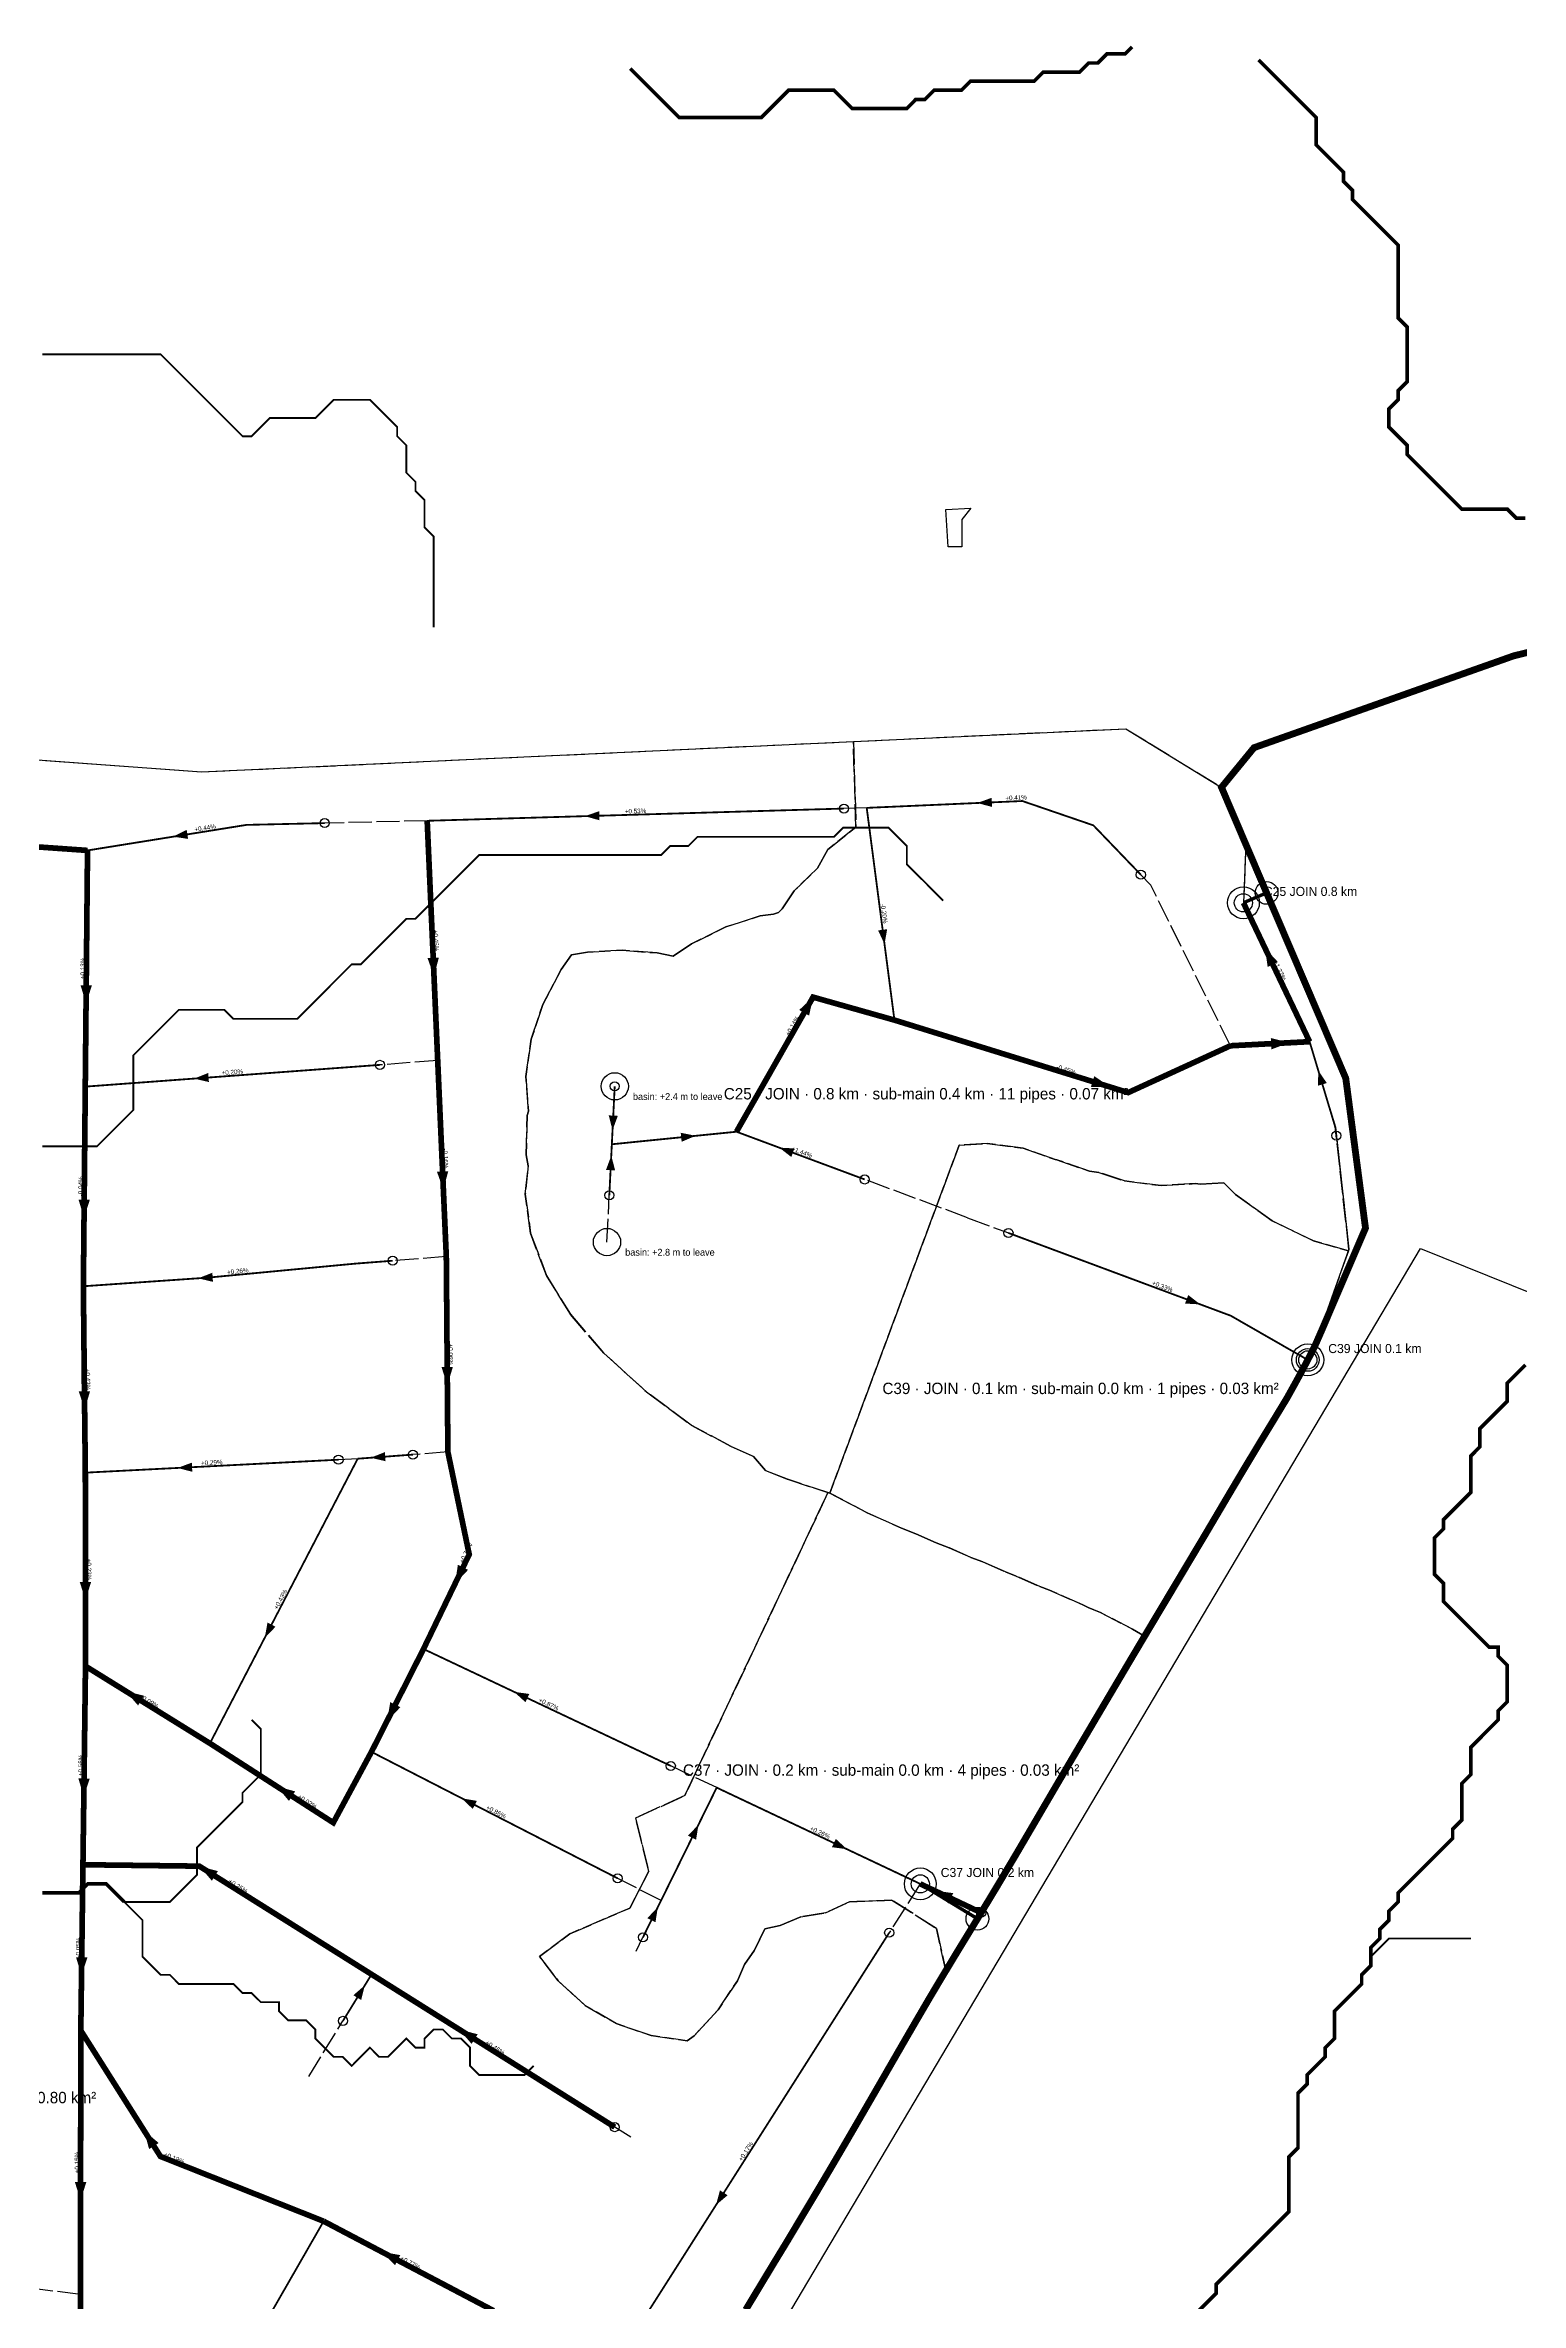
# Model space of a CAD drawing. Header units: metres. Extents: x 442821 to 452274, y 2561971 to 2571293.
# Drawn here: x 447409 to 448058, y 2566868 to 2567860 of the extents above; entities that cross this region are included whole.
import ezdxf
from ezdxf.enums import TextEntityAlignment as Align

# ---------------------------------------------------------------- set-up
doc = ezdxf.new("R2010")
doc.units = ezdxf.units.M
doc.header["$LTSCALE"] = 8
doc.linetypes.add('DASHDOT', pattern=[3.556, 2.54, -0.508, 0, -0.508])
doc.linetypes.add('DASHED', pattern=[1.524, 1.27, -0.254])
for name, color, linetype in [('A_ARROWS', 7, 'Continuous'), ('A_BASINS', 1, 'Continuous'), ('A_BRANCH', 7, 'Continuous'), ('A_BUILT_2006', 252, 'Continuous'), ('A_CATCH_LABEL', 7, 'Continuous'), ('A_CATCHMENTS', 7, 'Continuous'), ('A_ENVELOPE', 3, 'Continuous'), ('A_GRADIENT', 8, 'Continuous'), ('A_HEAD_GAP', 8, 'Continuous'), ('A_HEADS', 8, 'Continuous'), ('A_JOIN_LINK', 6, 'Continuous'), ('A_LATERAL', 7, 'Continuous'), ('A_MAIN_PIPE', 5, 'Continuous'), ('A_OUTLET_LABEL', 7, 'Continuous'), ('A_OUTLETS', 7, 'Continuous'), ('A_STREAMS', 5, 'Continuous'), ('A_SUBMAIN', 7, 'Continuous'), ('A_WADI', 4, 'Continuous')]:
    doc.layers.add(name, color=color, linetype=linetype)

msp = doc.modelspace()

# ---------------------------------------------------------------- linework, layer by layer
at = {"layer": 'A_ARROWS', "color": 2}
for points in [[(447646.03, 2567521.58), (447652.37, 2567523.77), (447652.48, 2567519.77)], [(447464.96, 2567512.56), (447470.96, 2567515.55), (447471.6, 2567511.6)], [(447579.71, 2567451.31), (447576.87, 2567459.2), (447581.86, 2567459.42)], [(447426.73, 2567439.24), (447424.31, 2567447.26), (447429.31, 2567447.21)], [(447474.21, 2567406.24), (447480.45, 2567408.71), (447480.74, 2567404.72)], [(447583.84, 2567357.46), (447580.99, 2567365.34), (447585.98, 2567365.56)], [(447425.84, 2567345.06), (447423.41, 2567353.09), (447428.41, 2567353.04)], [(447476, 2567318.46), (447482.25, 2567320.9), (447482.53, 2567316.91)], [(447585.58, 2567271.47), (447583.02, 2567279.45), (447588.02, 2567279.49)], [(447426.1, 2567260.81), (447423.51, 2567268.78), (447428.51, 2567268.84)], [(447466.94, 2567235.11), (447473.23, 2567237.44), (447473.44, 2567233.44)], [(447551.88, 2567239.6), (447558.11, 2567242.07), (447558.41, 2567238.08)], [(447426.46, 2567177.01), (447423.95, 2567185.01), (447428.95, 2567185.01)], [(447588.98, 2567184.23), (447590.21, 2567192.52), (447594.71, 2567190.34)], [(447505.33, 2567160.56), (447506.51, 2567167.16), (447510.06, 2567165.32)], [(447444.11, 2567137.06), (447452.23, 2567134.96), (447449.59, 2567130.72)], [(447614.97, 2567136.7), (447621.62, 2567135.77), (447619.91, 2567132.15)], [(447559.11, 2567123.95), (447560.49, 2567132.22), (447564.95, 2567129.96)], [(447425.74, 2567090.63), (447423.35, 2567098.66), (447428.35, 2567098.6)], [(447510.57, 2567095.18), (447518.66, 2567092.95), (447515.95, 2567088.75)], [(447591.96, 2567089.91), (447598.57, 2567088.77), (447596.74, 2567085.21)], [(447476.59, 2567060.05), (447484.69, 2567057.91), (447482.04, 2567053.68)], [(447424.73, 2567011.99), (447422.34, 2567020.02), (447427.33, 2567019.96)], [(447549.33, 2567007.76), (447547.68, 2567001.26), (447544.28, 2567003.36)], [(447590.8, 2566988.33), (447598.91, 2566986.2), (447596.25, 2566981.96)], [(447452.27, 2566943.83), (447458.66, 2566938.41), (447454.44, 2566935.74)], [(447424.31, 2566913.2), (447421.83, 2566921.2), (447426.83, 2566921.2)], [(447703.7, 2566911.13), (447705.45, 2566917.6), (447708.82, 2566915.45)], [(447556.66, 2566890.63), (447564.91, 2566889.12), (447562.58, 2566884.69)]]:
    msp.add_solid(points, dxfattribs=at)
at = {"layer": 'A_ARROWS', "color": 1}
for points in [[(447818.58, 2567527.37), (447824.89, 2567529.65), (447825.07, 2567525.65)], [(447777.81, 2567465.3), (447775, 2567471.38), (447778.97, 2567471.9)], [(447945.1, 2567463.6), (447950.8, 2567457.46), (447946.29, 2567455.31)], [(447746.43, 2567442.11), (447744.64, 2567433.92), (447740.3, 2567436.39)], [(447955.78, 2567422), (447947.92, 2567419.09), (447947.66, 2567424.08)], [(447876.94, 2567402.58), (447868.56, 2567402.56), (447870.04, 2567407.33)], [(447968.51, 2567409.84), (447972.27, 2567404.28), (447968.44, 2567403.13)], [(447658.22, 2567383.57), (447656.54, 2567390.06), (447660.54, 2567389.86)], [(447694.77, 2567381.09), (447688.6, 2567378.46), (447688.2, 2567382.44)], [(447657.67, 2567372.41), (447659.35, 2567365.91), (447655.35, 2567366.11)], [(447731.51, 2567375.9), (447738.21, 2567375.54), (447736.82, 2567371.79)]]:
    msp.add_solid(points, dxfattribs=at)
at = {"layer": 'A_ARROWS', "color": 4}
msp.add_solid([(447916.65, 2567307), (447909.95, 2567307.36), (447911.35, 2567311.11)], dxfattribs=at)
at = {"layer": 'A_ARROWS', "color": 3}
for points in [[(447695.99, 2567078.33), (447694.96, 2567071.71), (447691.37, 2567073.48)], [(447761.34, 2567067.52), (447754.7, 2567068.44), (447756.41, 2567072.06)], [(447799.71, 2567049.38), (447808.02, 2567048.22), (447805.88, 2567043.7)], [(447678.13, 2567042.08), (447677.1, 2567035.46), (447673.51, 2567037.22)]]:
    msp.add_solid(points, dxfattribs=at)
at = {"layer": 'A_BASINS', "color": 1}
for centre in [(447659.18, 2567402.84), (447655.78, 2567334.41)]:
    msp.add_circle(centre, 6, dxfattribs=at)
at = {"layer": 'A_BRANCH', "color": 2, "const_width": 0.8}
for points in [[(447759.99, 2567524.93), (447576.72, 2567519.55)], [(447570.42, 2567240.98), (447546.17, 2567239.17)], [(447683.83, 2567104.15), (447575.1, 2567155.54)], [(447660.48, 2567054.73), (447552.21, 2567110.32)]]:
    msp.add_lwpolyline(points, dxfattribs=at)
at = {"layer": 'A_BRANCH', "color": 1, "linetype": 'DASHED', "const_width": 0.8}
msp.add_lwpolyline([(447890.51, 2567495.84), (447869.65, 2567517.54), (447838.41, 2567528.24), (447769.98, 2567525.23)], dxfattribs=at)
at = {"layer": 'A_BRANCH', "color": 2, "linetype": 'DASHED', "const_width": 0.8}
for points in [[(447531.65, 2567518.53), (447497.28, 2567517.75), (447427.37, 2567506.52)], [(447555.92, 2567412.27), (447426.38, 2567402.71)], [(447561.52, 2567326.18), (447544.94, 2567324.9), (447480.01, 2567318.74), (447425.55, 2567314.97)], [(447537.73, 2567238.74), (447426.41, 2567233.04)], [(447779.87, 2567030.84), (447656.5, 2566836.94)], [(447563.3, 2566825.69), (447506.29, 2566860.67), (447531.2, 2566904.03)]]:
    msp.add_lwpolyline(points, dxfattribs=at)
at = {"layer": 'A_BRANCH', "color": 1, "const_width": 0.8}
msp.add_lwpolyline([(447769.1, 2567361.91), (447712.71, 2567382.89)], dxfattribs=at)
at = {"layer": 'A_BUILT_2006', "color": 252}
msp.add_lwpolyline([(446551.38, 2564695.06), (447061.57, 2565726.9), (448013.44, 2567331.59), (448231.64, 2567243.66), (448332.26, 2567295.53), (448412.16, 2567436.64), (448449.86, 2567533.08), (448423.25, 2567661.27), (448638.89, 2567714.37), (448758.53, 2567734.52), (448909.88, 2567734.52), (449242.47, 2567681.75)], dxfattribs=at)
at = {"layer": 'A_CATCHMENTS', "color": 2, "linetype": 'DASHED'}
msp.add_lwpolyline([(447019.76, 2567574.52), (447477.54, 2567541.02), (447764.12, 2567554.43), (447765.23, 2567516.7), (447752.87, 2567506.96), (447748.39, 2567498.69), (447738.12, 2567488.77), (447732.81, 2567480.85), (447731.21, 2567479.21), (447728.97, 2567478.57), (447723.16, 2567477.72), (447708.02, 2567472.87), (447692.95, 2567465.41), (447684.91, 2567460.01), (447677.78, 2567461.46), (447662.46, 2567462.64), (447647.2, 2567461.86), (447640.15, 2567460.59), (447635.66, 2567454.25), (447627.58, 2567438.81), (447622.44, 2567423.5), (447620.08, 2567407.22), (447621.25, 2567391.96), (447620.74, 2567389.98), (447620.21, 2567372.7), (447621.16, 2567367.97), (447619.87, 2567355.42), (447622.18, 2567338.25), (447629.14, 2567319.76), (447639.68, 2567302.67), (447654.33, 2567285.61), (447673.08, 2567268.59), (447692.82, 2567253.91), (447710.43, 2567244.57), (447720.27, 2567240.11), (447725.48, 2567233.96), (447735.08, 2567230.18), (447752.95, 2567224.27), (447690.05, 2567091.2), (447668.48, 2567081.26), (447668.34, 2567081.24), (447674.15, 2567057.89), (447665.82, 2567041.68), (447639.42, 2567030.36), (447626.15, 2567020.41), (447634.31, 2567009.64), (447646.21, 2566998.91), (447659.82, 2566990.92), (447675.15, 2566985.65), (447691.1, 2566983.28), (447694.04, 2566985.57), (447704.67, 2566996.97), (447713.1, 2567009.76), (447716.21, 2567016.85), (447720.61, 2567023.14), (447725.12, 2567032.59), (447731.99, 2567034.06), (447741.04, 2567037.79), (447751.88, 2567039.57), (447762.39, 2567044.35), (447781.03, 2567045.18), (447800.64, 2567032.7), (447804.71, 2567014.03), (447802.62, 2567010.57), (447797.68, 2567002.27), (447791.51, 2566991.73), (447785.38, 2566981.16), (447778.11, 2566968.56), (447773.12, 2566959.91), (447771.36, 2566956.87), (447766.97, 2566949.29), (447760.79, 2566938.66), (447754.57, 2566928.05), (447748.41, 2566917.63), (447742, 2566906.92), (447735.08, 2566895.33), (447729.3, 2566885.86), (447723.9, 2566876.92), (447716.79, 2566865.13)], dxfattribs=at)
at = {"layer": 'A_CATCHMENTS', "color": 1, "linetype": 'DASHED'}
msp.add_lwpolyline([(447629.14, 2567319.76), (447622.18, 2567338.25), (447619.87, 2567355.42), (447621.16, 2567367.97), (447620.21, 2567372.7), (447620.74, 2567389.98), (447621.25, 2567391.96), (447620.08, 2567407.22), (447622.44, 2567423.5), (447627.58, 2567438.81), (447635.66, 2567454.25), (447640.15, 2567460.59), (447647.2, 2567461.86), (447662.46, 2567462.64), (447677.78, 2567461.46), (447684.91, 2567460.01), (447692.95, 2567465.41), (447708.02, 2567472.87), (447723.16, 2567477.72), (447728.97, 2567478.57), (447731.21, 2567479.21), (447732.81, 2567480.85), (447738.12, 2567488.77), (447748.39, 2567498.69), (447752.87, 2567506.96), (447765.23, 2567516.7), (447764.12, 2567554.43), (447883.98, 2567560.04), (447925.98, 2567534.24), (447936.72, 2567509.1), (447935.61, 2567483.51), (447964.72, 2567422.46), (447976.03, 2567384.82), (447982.02, 2567331.24), (447981.76, 2567330.49), (447966.39, 2567334.96), (447948.32, 2567343.72), (447932.08, 2567355.37), (447926.94, 2567360.42), (447916.75, 2567359.83), (447914.45, 2567360.07), (447899.52, 2567359.2), (447883.29, 2567361.24), (447872.05, 2567365.03), (447867.91, 2567365.57), (447853.57, 2567370.59), (447852.82, 2567370.69), (447838.7, 2567375.68), (447822.91, 2567377.76), (447810.68, 2567376.97), (447753.78, 2567224.07), (447752.95, 2567224.27), (447735.08, 2567230.18), (447725.48, 2567233.96), (447720.27, 2567240.11), (447710.43, 2567244.57), (447692.82, 2567253.91), (447673.08, 2567268.59), (447654.33, 2567285.61), (447639.68, 2567302.67), (447629.14, 2567319.76)], close=True, dxfattribs=at)
at = {"layer": 'A_CATCHMENTS', "color": 4, "linetype": 'DASHED'}
msp.add_lwpolyline([(447869.91, 2567172.8), (447867.32, 2567173.79), (447864.95, 2567174.99), (447850.35, 2567181.41), (447846.16, 2567182.97), (447835.66, 2567187.61), (447830.94, 2567189.38), (447820.98, 2567193.8), (447815.72, 2567195.79), (447806.29, 2567200), (447800.5, 2567202.2), (447791.6, 2567206.19), (447785.27, 2567208.61), (447770.24, 2567215.41), (447753.78, 2567224.07), (447810.68, 2567376.97), (447822.91, 2567377.76), (447838.7, 2567375.68), (447852.82, 2567370.69), (447853.57, 2567370.59), (447867.91, 2567365.57), (447872.05, 2567365.03), (447883.29, 2567361.24), (447899.52, 2567359.2), (447914.45, 2567360.07), (447916.75, 2567359.83), (447926.94, 2567360.42), (447932.08, 2567355.37), (447948.32, 2567343.72), (447966.39, 2567334.96), (447981.76, 2567330.49), (447966.76, 2567288.2), (447965.59, 2567285.87), (447964.07, 2567282.91), (447963.91, 2567282.6), (447961.9, 2567278.79), (447961, 2567277.13), (447959.46, 2567274.29), (447957.91, 2567271.47), (447956.36, 2567268.68), (447954.69, 2567265.68), (447948.2, 2567254.98), (447943.25, 2567246.89), (447935.53, 2567234.07), (447929.29, 2567223.56), (447923.06, 2567213.01), (447919.18, 2567206.44), (447910.51, 2567191.9), (447904.22, 2567181.37), (447896.09, 2567167.77), (447892.13, 2567161.12), (447886.88, 2567164.22), (447872.72, 2567171.54), (447869.91, 2567172.8)], close=True, dxfattribs=at)
at = {"layer": 'A_CATCHMENTS', "color": 3, "linetype": 'DASHED'}
msp.add_lwpolyline([(447674.15, 2567057.89), (447668.34, 2567081.24), (447668.48, 2567081.26), (447690.05, 2567091.2), (447752.95, 2567224.27), (447753.78, 2567224.07), (447770.24, 2567215.41), (447785.27, 2567208.61), (447791.6, 2567206.19), (447800.5, 2567202.2), (447806.29, 2567200), (447815.72, 2567195.79), (447820.98, 2567193.8), (447830.94, 2567189.38), (447835.66, 2567187.61), (447846.16, 2567182.97), (447850.35, 2567181.41), (447864.95, 2567174.99), (447867.32, 2567173.79), (447869.91, 2567172.8), (447872.72, 2567171.54), (447886.88, 2567164.22), (447892.13, 2567161.12), (447891.66, 2567160.33), (447885.4, 2567149.8), (447879.16, 2567139.25), (447873.74, 2567130.09), (447866.69, 2567118.15), (447860.46, 2567107.6), (447854.25, 2567097.04), (447850.49, 2567090.62), (447848.11, 2567086.56), (447841.87, 2567075.89), (447835.65, 2567065.28), (447827.1, 2567050.88), (447823.02, 2567044.12), (447820.31, 2567039.67), (447820.3, 2567039.65), (447816.63, 2567033.62), (447810.24, 2567023.17), (447804.71, 2567014.03), (447800.64, 2567032.7), (447781.03, 2567045.18), (447762.39, 2567044.35), (447751.88, 2567039.57), (447741.04, 2567037.79), (447731.99, 2567034.06), (447725.12, 2567032.59), (447720.61, 2567023.14), (447716.21, 2567016.85), (447713.1, 2567009.76), (447704.67, 2566996.97), (447694.04, 2566985.57), (447691.1, 2566983.28), (447675.15, 2566985.65), (447659.82, 2566990.92), (447646.21, 2566998.91), (447634.31, 2567009.64), (447626.15, 2567020.41), (447639.42, 2567030.36), (447665.82, 2567041.68), (447674.15, 2567057.89)], close=True, dxfattribs=at)
at = {"layer": 'A_ENVELOPE', "color": 3}
msp.add_lwpolyline([(445577.23, 2567680.07), (447477.54, 2567541.02), (447883.98, 2567560.04), (447925.98, 2567534.24), (447925.98, 2567534.24), (447936.72, 2567509.1), (447935.61, 2567483.51), (447964.72, 2567422.46), (447976.03, 2567384.82), (447982.02, 2567331.24), (447966.76, 2567288.2), (447965.59, 2567285.87), (447964.07, 2567282.91), (447963.91, 2567282.6), (447961.9, 2567278.79), (447961, 2567277.13), (447959.46, 2567274.29), (447957.91, 2567271.47), (447956.36, 2567268.68), (447954.69, 2567265.68), (447948.2, 2567254.98), (447943.25, 2567246.89), (447935.53, 2567234.07), (447929.29, 2567223.56), (447923.06, 2567213.01), (447919.18, 2567206.44), (447910.51, 2567191.9), (447904.22, 2567181.37), (447896.09, 2567167.77), (447891.66, 2567160.33), (447885.4, 2567149.8), (447879.16, 2567139.25), (447873.74, 2567130.09), (447866.69, 2567118.15), (447860.46, 2567107.6), (447854.25, 2567097.04), (447850.49, 2567090.62), (447848.11, 2567086.56), (447841.87, 2567075.89), (447835.65, 2567065.28), (447827.1, 2567050.88), (447823.02, 2567044.12), (447820.31, 2567039.67), (447820.3, 2567039.65), (447816.63, 2567033.62), (447810.24, 2567023.17), (447802.62, 2567010.57), (447797.68, 2567002.27), (447791.51, 2566991.73), (447785.38, 2566981.16), (447778.11, 2566968.56), (447773.12, 2566959.91), (447771.36, 2566956.87), (447766.97, 2566949.29), (447760.79, 2566938.66), (447754.57, 2566928.05), (447748.41, 2566917.63), (447742, 2566906.92), (447735.08, 2566895.33), (447729.3, 2566885.86), (447723.9, 2566876.92), (447716.79, 2566865.13)], dxfattribs=at)
at = {"layer": 'A_HEAD_GAP', "color": 8, "linetype": 'DASHED'}
for points in [[(447769.98, 2567525.23), (447759.99, 2567524.93)], [(447576.72, 2567519.55), (447531.65, 2567518.53)], [(447929.89, 2567420.67), (447894.92, 2567491.25), (447890.51, 2567495.84)], [(447581.35, 2567414.15), (447555.92, 2567412.27)], [(447982.02, 2567331.24), (447976.44, 2567381.2)], [(447814.28, 2567345.1), (447769.1, 2567361.91)], [(447655.78, 2567334.41), (447656.8, 2567354.96)], [(447814.28, 2567345.1), (447832.3, 2567338.39)], [(447585.13, 2567327.99), (447561.52, 2567326.18)], [(447546.17, 2567239.17), (447537.73, 2567238.74)], [(447585.82, 2567242.13), (447570.42, 2567240.98)], [(447704.02, 2567094.61), (447683.83, 2567104.15)], [(447679.54, 2567044.94), (447660.48, 2567054.73)], [(447793.53, 2567052.3), (447779.87, 2567030.84)], [(447668.59, 2567022.72), (447671.59, 2567028.81)], [(447524.62, 2566967.62), (447539.69, 2566992.09)], [(447666.27, 2566940.95), (447659.19, 2566945.39)], [(447424.26, 2566871.78), (447353.34, 2566880.95), (447101.95, 2566897.74), (447040.1, 2566900.16)]]:
    msp.add_lwpolyline(points, dxfattribs=at)
at = {"layer": 'A_HEADS', "color": 2}
for centre in [(447531.65, 2567518.53), (447759.99, 2567524.93), (447555.92, 2567412.27), (447561.52, 2567326.18), (447570.42, 2567240.98), (447537.73, 2567238.74), (447683.83, 2567104.15), (447660.48, 2567054.73), (447779.87, 2567030.84), (447539.69, 2566992.09), (447659.19, 2566945.39)]:
    msp.add_circle(centre, 2, dxfattribs=at)
at = {"layer": 'A_HEADS', "color": 1}
for centre in [(447890.51, 2567495.84), (447659.18, 2567402.84), (447976.44, 2567381.2), (447769.1, 2567361.91), (447656.8, 2567354.96)]:
    msp.add_circle(centre, 2, dxfattribs=at)
at = {"layer": 'A_HEADS', "color": 4}
msp.add_circle((447832.3, 2567338.39), 2, dxfattribs=at)
at = {"layer": 'A_HEADS', "color": 3}
for centre in [(447820.3, 2567039.65), (447671.59, 2567028.81)]:
    msp.add_circle(centre, 2, dxfattribs=at)
at = {"layer": 'A_JOIN_LINK', "color": 6, "const_width": 1.5}
for points in [[(447935.61, 2567483.51), (447945.8, 2567487.86)], [(447963.91, 2567282.6), (447963.91, 2567282.6)], [(447793.53, 2567052.3), (447818.67, 2567036.98)]]:
    msp.add_lwpolyline(points, dxfattribs=at)
at = {"layer": 'A_JOIN_LINK', "color": 6}
for centre in [(447945.8, 2567487.86), (447963.91, 2567282.6), (447818.67, 2567036.98)]:
    msp.add_circle(centre, 5, dxfattribs=at)
at = {"layer": 'A_LATERAL', "color": 1, "linetype": 'DASHDOT', "const_width": 0.8}
for points in [[(447769.98, 2567525.23), (447782.17, 2567431.95)], [(447657.91, 2567377.38), (447712.71, 2567382.89)], [(447656.8, 2567354.96), (447657.91, 2567377.38)]]:
    msp.add_lwpolyline(points, dxfattribs=at)
at = {"layer": 'A_LATERAL', "color": 1, "const_width": 0.8}
msp.add_lwpolyline([(447976.44, 2567381.2), (447976.03, 2567384.82), (447964.72, 2567422.46)], dxfattribs=at)
at = {"layer": 'A_LATERAL', "color": 1, "linetype": 'DASHED', "const_width": 0.8}
msp.add_lwpolyline([(447659.18, 2567402.84), (447657.91, 2567377.38)], dxfattribs=at)
at = {"layer": 'A_LATERAL', "color": 4, "linetype": 'DASHED', "const_width": 0.8}
msp.add_lwpolyline([(447832.3, 2567338.39), (447930.06, 2567302.01), (447963.91, 2567282.6)], dxfattribs=at)
at = {"layer": 'A_LATERAL', "color": 2, "linetype": 'DASHED', "const_width": 0.8}
for points in [[(447546.17, 2567239.17), (447481.18, 2567114.07)], [(447539.69, 2566992.09), (447552.27, 2567012.53)]]:
    msp.add_lwpolyline(points, dxfattribs=at)
at = {"layer": 'A_LATERAL', "color": 3, "linetype": 'DASHDOT', "const_width": 0.8}
for points in [[(447679.54, 2567044.94), (447704.02, 2567094.61)], [(447671.59, 2567028.81), (447679.54, 2567044.94)]]:
    msp.add_lwpolyline(points, dxfattribs=at)
at = {"layer": 'A_LATERAL', "color": 3, "linetype": 'DASHED', "const_width": 0.8}
msp.add_lwpolyline([(447704.02, 2567094.61), (447793.53, 2567052.3)], dxfattribs=at)
at = {"layer": 'A_MAIN_PIPE', "color": 5, "const_width": 3}
msp.add_lwpolyline([(448348.14, 2567665.1), (448054.4, 2567592.02), (447940.28, 2567551.69), (447925.98, 2567534.24), (447980.61, 2567406.39), (447989.29, 2567340.52), (447973.83, 2567304.44), (447969.83, 2567295.1), (447968.58, 2567292.25), (447967.2, 2567289.09), (447965.59, 2567285.87), (447964.07, 2567282.91), (447961.9, 2567278.79), (447961, 2567277.13), (447959.46, 2567274.29), (447957.91, 2567271.47), (447956.36, 2567268.68), (447954.69, 2567265.68), (447948.2, 2567254.98), (447943.25, 2567246.89), (447935.53, 2567234.07), (447929.29, 2567223.56), (447923.06, 2567213.01), (447919.18, 2567206.44), (447910.51, 2567191.9), (447904.22, 2567181.37), (447896.09, 2567167.77), (447891.66, 2567160.33), (447885.4, 2567149.8), (447879.16, 2567139.25), (447873.74, 2567130.09), (447866.69, 2567118.15), (447860.46, 2567107.6), (447854.25, 2567097.04), (447850.49, 2567090.62), (447848.11, 2567086.56), (447841.87, 2567075.89), (447835.65, 2567065.28), (447827.1, 2567050.88), (447823.02, 2567044.12), (447820.31, 2567039.67), (447816.63, 2567033.62), (447810.24, 2567023.17), (447802.62, 2567010.57), (447797.68, 2567002.27), (447791.51, 2566991.73), (447785.38, 2566981.16), (447778.11, 2566968.56), (447773.12, 2566959.91), (447771.36, 2566956.87), (447766.97, 2566949.29), (447760.79, 2566938.66), (447754.57, 2566928.05), (447748.41, 2566917.63), (447742, 2566906.92), (447735.08, 2566895.33), (447729.3, 2566885.86), (447723.9, 2566876.92), (447716.79, 2566865.13)], dxfattribs=at)
at = {"layer": 'A_OUTLETS', "color": 5}
for centre, radius in [((447935.61, 2567483.51), 7), ((447935.61, 2567483.51), 4), ((447963.91, 2567282.6), 7), ((447963.91, 2567282.6), 4), ((447793.53, 2567052.3), 7), ((447793.53, 2567052.3), 4)]:
    msp.add_circle(centre, radius, dxfattribs=at)
at = {"layer": 'A_STREAMS', "color": 5}
for points, const_width in [([(447886.63, 2567859.66), (447883.6, 2567856.62), (447879.6, 2567856.62), (447875.6, 2567856.62), (447871.6, 2567852.62), (447867.6, 2567852.62), (447863.59, 2567848.62), (447859.59, 2567848.62), (447855.59, 2567848.62), (447851.59, 2567848.62), (447847.59, 2567848.62), (447843.59, 2567844.62), (447839.59, 2567844.62), (447835.59, 2567844.62), (447831.59, 2567844.62), (447827.59, 2567844.62), (447823.59, 2567844.62), (447819.59, 2567844.62), (447815.59, 2567844.62), (447811.59, 2567840.62), (447807.59, 2567840.62), (447803.59, 2567840.62), (447799.59, 2567840.62), (447795.59, 2567836.62), (447791.58, 2567836.62), (447787.58, 2567832.61), (447783.58, 2567832.61), (447779.58, 2567832.61), (447775.58, 2567832.61), (447771.58, 2567832.61), (447767.58, 2567832.61), (447763.58, 2567832.61), (447759.58, 2567836.62), (447755.58, 2567840.62), (447751.58, 2567840.62), (447747.58, 2567840.62), (447743.58, 2567840.62), (447739.58, 2567840.62), (447735.58, 2567840.62), (447731.58, 2567836.62), (447727.58, 2567832.61), (447723.58, 2567828.61), (447719.57, 2567828.61), (447715.57, 2567828.61), (447711.57, 2567828.61), (447707.57, 2567828.61), (447703.57, 2567828.61), (447699.57, 2567828.61), (447695.57, 2567828.61), (447691.57, 2567828.61), (447687.57, 2567828.61), (447683.57, 2567832.61), (447679.57, 2567836.62), (447675.57, 2567840.62), (447671.57, 2567844.62), (447667.57, 2567848.62), (447666.02, 2567850.17)], 1.6), ([(448059.62, 2567652.55), (448055.62, 2567652.55), (448051.62, 2567656.55), (448047.62, 2567656.55), (448043.62, 2567656.55), (448039.62, 2567656.55), (448035.62, 2567656.55), (448031.62, 2567656.55), (448027.62, 2567660.55), (448023.62, 2567664.56), (448019.62, 2567668.56), (448015.62, 2567672.56), (448011.62, 2567676.56), (448007.61, 2567680.56), (448007.61, 2567684.56), (448003.61, 2567688.56), (447999.61, 2567692.56), (447999.61, 2567696.57), (447999.61, 2567700.57), (448003.61, 2567704.57), (448003.61, 2567708.57), (448007.61, 2567712.57), (448007.61, 2567716.57), (448007.61, 2567720.57), (448007.61, 2567724.58), (448007.61, 2567728.58), (448007.61, 2567732.58), (448007.61, 2567736.58), (448003.61, 2567740.58), (448003.61, 2567744.58), (448003.61, 2567748.58), (448003.61, 2567752.59), (448003.61, 2567756.59), (448003.61, 2567760.59), (448003.61, 2567764.59), (448003.61, 2567768.59), (448003.61, 2567772.59), (447999.61, 2567776.59), (447995.61, 2567780.6), (447991.61, 2567784.6), (447987.61, 2567788.6), (447983.61, 2567792.6), (447983.61, 2567796.6), (447979.61, 2567800.6), (447979.61, 2567804.6), (447975.61, 2567808.61), (447971.61, 2567812.61), (447967.61, 2567816.61), (447967.61, 2567820.61), (447967.61, 2567824.61), (447967.61, 2567828.61), (447963.61, 2567832.61), (447959.61, 2567836.62), (447955.61, 2567840.62), (447951.61, 2567844.62), (447947.61, 2567848.62), (447943.61, 2567852.62), (447942.28, 2567853.95)], 1.6), ([(447579.56, 2567604.53), (447579.56, 2567608.54), (447579.56, 2567612.54), (447579.56, 2567616.54), (447579.56, 2567620.54), (447579.56, 2567624.54), (447579.56, 2567628.54), (447579.56, 2567632.54), (447579.56, 2567636.55), (447579.56, 2567640.55), (447579.56, 2567644.55), (447575.56, 2567648.55), (447575.56, 2567652.55), (447575.56, 2567656.55), (447575.56, 2567660.55), (447571.55, 2567664.56), (447571.55, 2567668.56), (447567.55, 2567672.56), (447567.55, 2567676.56), (447567.55, 2567680.56), (447567.55, 2567684.56), (447563.55, 2567688.56), (447563.55, 2567692.56), (447559.55, 2567696.57), (447555.55, 2567700.57), (447551.55, 2567704.57), (447547.55, 2567704.57), (447543.55, 2567704.57), (447539.55, 2567704.57), (447535.55, 2567704.57), (447531.55, 2567700.57), (447527.55, 2567696.57), (447523.55, 2567696.57), (447519.55, 2567696.57), (447515.55, 2567696.57), (447511.55, 2567696.57), (447507.55, 2567696.57), (447503.55, 2567692.56), (447499.54, 2567688.56), (447495.54, 2567688.56), (447491.54, 2567692.56), (447487.54, 2567696.57), (447483.54, 2567700.57), (447479.54, 2567704.57), (447475.54, 2567708.57), (447471.54, 2567712.57), (447467.54, 2567716.57), (447463.54, 2567720.57), (447459.54, 2567724.58), (447455.54, 2567724.58), (447451.54, 2567724.58), (447447.54, 2567724.58), (447443.54, 2567724.58), (447439.54, 2567724.58), (447435.54, 2567724.58), (447431.54, 2567724.58), (447427.53, 2567724.58), (447423.53, 2567724.58), (447419.53, 2567724.58), (447415.53, 2567724.58), (447411.53, 2567724.58), (447407.53, 2567724.58)], 0.8), ([(447803.59, 2567484.49), (447799.59, 2567488.49), (447795.59, 2567492.5), (447791.58, 2567496.5), (447787.58, 2567500.5), (447787.58, 2567504.5), (447787.58, 2567508.5), (447783.58, 2567512.5), (447779.58, 2567516.5), (447775.58, 2567516.5), (447771.58, 2567516.5), (447767.58, 2567516.5), (447763.58, 2567516.5), (447759.58, 2567516.5), (447755.58, 2567512.5), (447751.58, 2567512.5), (447747.58, 2567512.5), (447743.58, 2567512.5), (447739.58, 2567512.5), (447735.58, 2567512.5), (447731.58, 2567512.5), (447727.58, 2567512.5), (447723.58, 2567512.5), (447719.57, 2567512.5), (447715.57, 2567512.5), (447711.57, 2567512.5), (447707.57, 2567512.5), (447703.57, 2567512.5), (447699.57, 2567512.5), (447695.57, 2567512.5), (447691.57, 2567508.5), (447687.57, 2567508.5), (447683.57, 2567508.5), (447679.57, 2567504.5), (447675.57, 2567504.5), (447671.57, 2567504.5), (447667.57, 2567504.5), (447663.57, 2567504.5), (447659.57, 2567504.5), (447655.57, 2567504.5), (447651.57, 2567504.5), (447647.56, 2567504.5), (447643.56, 2567504.5), (447639.56, 2567504.5), (447635.56, 2567504.5), (447631.56, 2567504.5), (447627.56, 2567504.5), (447623.56, 2567504.5), (447619.56, 2567504.5), (447615.56, 2567504.5), (447611.56, 2567504.5), (447607.56, 2567504.5), (447603.56, 2567504.5), (447599.56, 2567504.5), (447595.56, 2567500.5), (447591.56, 2567496.5), (447587.56, 2567492.5), (447583.56, 2567488.49), (447579.56, 2567484.49), (447575.56, 2567480.49), (447571.55, 2567476.49), (447567.55, 2567476.49), (447563.55, 2567472.49), (447559.55, 2567468.49), (447555.55, 2567464.49), (447551.55, 2567460.48), (447547.55, 2567456.48), (447543.55, 2567456.48), (447539.55, 2567452.48), (447535.55, 2567448.48), (447531.55, 2567444.48), (447527.55, 2567440.48), (447523.55, 2567436.48), (447519.55, 2567432.47), (447515.55, 2567432.47), (447511.55, 2567432.47), (447507.55, 2567432.47), (447503.55, 2567432.47), (447499.54, 2567432.47), (447495.54, 2567432.47), (447491.54, 2567432.47), (447487.54, 2567436.48), (447483.54, 2567436.48), (447479.54, 2567436.48), (447475.54, 2567436.48), (447471.54, 2567436.48), (447467.54, 2567436.48), (447463.54, 2567432.47), (447459.54, 2567428.47), (447455.54, 2567424.47), (447451.54, 2567420.47), (447447.54, 2567416.47), (447447.54, 2567412.47), (447447.54, 2567408.47), (447447.54, 2567404.46), (447447.54, 2567400.46), (447447.54, 2567396.46), (447447.54, 2567392.46), (447443.54, 2567388.46), (447439.54, 2567384.46), (447435.54, 2567380.46), (447431.54, 2567376.45), (447427.53, 2567376.45), (447423.53, 2567376.45), (447419.53, 2567376.45), (447415.53, 2567376.45), (447411.53, 2567376.45), (447407.53, 2567376.45)], 0.8), ([(448059.62, 2567280.42), (448055.62, 2567276.42), (448051.62, 2567272.42), (448051.62, 2567268.42), (448051.62, 2567264.42), (448047.62, 2567260.41), (448043.62, 2567256.41), (448039.62, 2567252.41), (448039.62, 2567248.41), (448039.62, 2567244.41), (448035.62, 2567240.41), (448035.62, 2567236.41), (448035.62, 2567232.4), (448035.62, 2567228.4), (448035.62, 2567224.4), (448031.62, 2567220.4), (448027.62, 2567216.4), (448023.62, 2567212.4), (448023.62, 2567208.4), (448019.62, 2567204.39), (448019.62, 2567200.39), (448019.62, 2567196.39), (448019.62, 2567192.39), (448019.62, 2567188.39), (448023.62, 2567184.39), (448023.62, 2567180.39), (448023.62, 2567176.38), (448027.62, 2567172.38), (448031.62, 2567168.38), (448035.62, 2567164.38), (448039.62, 2567160.38), (448043.62, 2567156.38), (448047.62, 2567156.38), (448047.62, 2567152.38), (448051.62, 2567148.38), (448051.62, 2567144.37), (448051.62, 2567140.37), (448051.62, 2567136.37), (448051.62, 2567132.37), (448047.62, 2567128.37), (448047.62, 2567124.37), (448043.62, 2567120.37), (448039.62, 2567116.36), (448035.62, 2567112.36), (448035.62, 2567108.36), (448035.62, 2567104.36), (448035.62, 2567100.36), (448031.62, 2567096.36), (448031.62, 2567092.36), (448031.62, 2567088.35), (448031.62, 2567084.35), (448031.62, 2567080.35), (448027.62, 2567076.35), (448027.62, 2567072.35), (448023.62, 2567068.35), (448019.62, 2567064.35), (448015.62, 2567060.34), (448011.62, 2567056.34), (448007.61, 2567052.34), (448003.61, 2567048.34), (448003.61, 2567044.34), (447999.61, 2567040.34), (447999.61, 2567036.34), (447995.61, 2567032.33), (447995.61, 2567028.33), (447991.61, 2567024.33), (447991.61, 2567020.33)], 1.6), ([(447499.54, 2567124.37), (447503.55, 2567120.37), (447503.55, 2567116.36), (447503.55, 2567112.36), (447503.55, 2567108.36), (447503.55, 2567104.36), (447503.55, 2567100.36), (447499.54, 2567096.36), (447495.54, 2567092.36), (447495.54, 2567088.35), (447491.54, 2567084.35), (447487.54, 2567080.35), (447483.54, 2567076.35), (447479.54, 2567072.35), (447475.54, 2567068.35), (447475.54, 2567064.35), (447475.54, 2567060.34), (447475.54, 2567056.34), (447471.54, 2567052.34), (447467.54, 2567048.34), (447463.54, 2567044.34), (447459.54, 2567044.34), (447455.54, 2567044.34), (447451.54, 2567044.34), (447447.54, 2567044.34), (447443.54, 2567044.34)], 0.8), ([(447443.54, 2567044.34), (447439.54, 2567048.34), (447435.54, 2567052.34), (447431.54, 2567052.34), (447427.53, 2567052.34), (447423.53, 2567048.34), (447419.53, 2567048.34), (447415.53, 2567048.34), (447411.53, 2567048.34), (447407.53, 2567048.34)], 1.6), ([(447623.56, 2566972.31), (447619.56, 2566968.31), (447615.56, 2566968.31), (447611.56, 2566968.31), (447607.56, 2566968.31), (447603.56, 2566968.31), (447599.56, 2566968.31), (447595.56, 2566972.31), (447595.56, 2566976.32), (447595.56, 2566980.32), (447591.56, 2566984.32), (447587.56, 2566984.32), (447583.56, 2566988.32), (447579.56, 2566988.32), (447575.56, 2566984.32), (447575.56, 2566980.32), (447571.55, 2566980.32), (447567.55, 2566984.32), (447563.55, 2566980.32), (447559.55, 2566976.32), (447555.55, 2566976.32), (447551.55, 2566980.32), (447547.55, 2566976.32), (447543.55, 2566972.31), (447539.55, 2566976.32), (447535.55, 2566976.32), (447531.55, 2566980.32), (447527.55, 2566984.32), (447527.55, 2566988.32), (447523.55, 2566992.32), (447519.55, 2566992.32), (447515.55, 2566992.32), (447511.55, 2566996.32), (447511.55, 2567000.32), (447507.55, 2567000.32), (447503.55, 2567000.32), (447499.54, 2567004.32), (447495.54, 2567004.32), (447491.54, 2567008.33), (447487.54, 2567008.33), (447483.54, 2567008.33), (447479.54, 2567008.33), (447475.54, 2567008.33), (447471.54, 2567008.33), (447467.54, 2567008.33), (447463.54, 2567012.33), (447459.54, 2567012.33), (447455.54, 2567016.33), (447451.54, 2567020.33), (447451.54, 2567024.33), (447451.54, 2567028.33), (447451.54, 2567032.33), (447451.54, 2567036.34), (447447.54, 2567040.34), (447443.54, 2567044.34)], 0.8), ([(448035.62, 2567028.33), (448031.62, 2567028.33), (448027.62, 2567028.33), (448023.62, 2567028.33), (448019.62, 2567028.33), (448015.62, 2567028.33), (448011.62, 2567028.33), (448007.61, 2567028.33), (448003.61, 2567028.33), (447999.61, 2567028.33), (447995.61, 2567024.33), (447991.61, 2567020.33)], 0.8), ([(447991.61, 2567020.33), (447991.61, 2567016.33), (447987.61, 2567012.33), (447987.61, 2567008.33), (447983.61, 2567004.32), (447979.61, 2567000.32), (447975.61, 2566996.32), (447975.61, 2566992.32), (447975.61, 2566988.32), (447975.61, 2566984.32), (447971.61, 2566980.32), (447971.61, 2566976.32), (447967.61, 2566972.31), (447963.61, 2566968.31), (447963.61, 2566964.31), (447959.61, 2566960.31), (447959.61, 2566956.31), (447959.61, 2566952.31), (447959.61, 2566948.31), (447959.61, 2566944.3), (447959.61, 2566940.3), (447959.61, 2566936.3), (447955.61, 2566932.3), (447955.61, 2566928.3), (447955.61, 2566924.3), (447955.61, 2566920.3), (447955.61, 2566916.29), (447955.61, 2566912.29), (447955.61, 2566908.29), (447951.61, 2566904.29), (447947.61, 2566900.29), (447943.61, 2566896.29), (447939.61, 2566892.29), (447935.6, 2566888.28), (447931.6, 2566884.28), (447927.6, 2566880.28), (447923.6, 2566876.28), (447923.6, 2566872.28), (447919.6, 2566868.28), (447915.6, 2566864.28)], 1.6)]:
    msp.add_lwpolyline(points, dxfattribs=dict(at, const_width=const_width))
at = {"layer": 'A_SUBMAIN', "color": 2, "linetype": 'DASHED', "const_width": 2.5}
for points in [[(447576.72, 2567519.55), (447581.35, 2567414.15)], [(447427.37, 2567506.52), (447426.38, 2567402.71)], [(447426.38, 2567402.71), (447425.55, 2567314.97)], [(447585.13, 2567327.99), (447585.82, 2567242.13)], [(447425.55, 2567314.97), (447425.98, 2567271.32), (447426.41, 2567233.04)], [(447426.41, 2567233.04), (447426.48, 2567147.99)], [(447481.18, 2567114.07), (447426.48, 2567147.99)], [(447552.21, 2567110.32), (447535.43, 2567079.2), (447481.18, 2567114.07)], [(447425.36, 2567060.72), (447424.42, 2566987.83)], [(447552.27, 2567012.53), (447476.53, 2567060.09), (447425.36, 2567060.72)], [(447659.19, 2566945.39), (447552.27, 2567012.53)], [(447424.42, 2566987.83), (447424.26, 2566871.78)], [(447531.2, 2566904.03), (447459.44, 2566932.51), (447424.42, 2566987.83)]]:
    msp.add_lwpolyline(points, dxfattribs=at)
at = {"layer": 'A_SUBMAIN', "color": 2, "linetype": 'DASHDOT', "const_width": 2.5}
for points in [[(447268.63, 2567517.72), (447427.37, 2567506.52)], [(447581.35, 2567414.15), (447585.13, 2567327.99)], [(447424.26, 2566871.78), (447424.21, 2566846.03)]]:
    msp.add_lwpolyline(points, dxfattribs=at)
at = {"layer": 'A_SUBMAIN', "color": 1, "const_width": 2.5}
msp.add_lwpolyline([(447964.72, 2567422.46), (447935.61, 2567483.51)], dxfattribs=at)
at = {"layer": 'A_SUBMAIN', "color": 1, "linetype": 'DASHED', "const_width": 2.5}
msp.add_lwpolyline([(447712.71, 2567382.89), (447746.39, 2567442.04), (447782.17, 2567431.95)], dxfattribs=at)
at = {"layer": 'A_SUBMAIN', "color": 1, "linetype": 'DASHDOT', "const_width": 2.5}
for points in [[(447782.17, 2567431.95), (447884.95, 2567400.09), (447929.89, 2567420.67)], [(447929.89, 2567420.67), (447964.72, 2567422.46)]]:
    msp.add_lwpolyline(points, dxfattribs=at)
at = {"layer": 'A_SUBMAIN', "color": 2, "const_width": 2.5}
for points in [[(447585.82, 2567242.13), (447595.2, 2567197.1), (447575.1, 2567155.54)], [(447575.1, 2567155.54), (447552.21, 2567110.32)], [(447426.48, 2567147.99), (447425.36, 2567060.72)], [(447605.93, 2566864.71), (447531.2, 2566904.03)]]:
    msp.add_lwpolyline(points, dxfattribs=at)
at = {"layer": 'A_SUBMAIN', "color": 3, "linetype": 'DASHED', "const_width": 2.5}
msp.add_lwpolyline([(447820.3, 2567039.65), (447793.53, 2567052.3)], dxfattribs=at)
at = {"layer": 'A_WADI', "color": 4}
msp.add_lwpolyline([(447811.8, 2567652.01), (447811.8, 2567640.01), (447805.8, 2567640.01), (447804.71, 2567656.44), (447815.76, 2567656.96), (447811.8, 2567652.01)], close=True, dxfattribs=at)

# ---------------------------------------------------------------- texts
at = {"layer": 'A_BASINS', "color": 1}
for s, p in [('basin: +2.4 m to leave', (447667.18, 2567396.84)), ('basin: +2.8 m to leave', (447663.78, 2567328.41))]:
    msp.add_text(s, height=3, dxfattribs=at).set_placement(p)
at = {"layer": 'A_CATCH_LABEL', "color": 1}
msp.add_text('C25 · JOIN · 0.8 km · sub-main 0.4 km · 11 pipes · 0.07 km²', height=5, dxfattribs=at).set_placement((447796.13, 2567399.59), align=Align.MIDDLE_CENTER)
at = {"layer": 'A_CATCH_LABEL', "color": 4}
msp.add_text('C39 · JOIN · 0.1 km · sub-main 0.0 km · 1 pipes · 0.03 km²', height=5, dxfattribs=at).set_placement((447864.02, 2567270.08), align=Align.MIDDLE_CENTER)
at = {"layer": 'A_CATCH_LABEL', "color": 3}
msp.add_text('C37 · JOIN · 0.2 km · sub-main 0.0 km · 4 pipes · 0.03 km²', height=5, dxfattribs=at).set_placement((447776.33, 2567102.32), align=Align.MIDDLE_CENTER)
at = {"layer": 'A_CATCH_LABEL', "color": 2}
msp.add_text('C05 · JOIN · 10.1 km · sub-main 3.6 km · 113 pipes · 0.80 km²', height=5, dxfattribs=at).set_placement((447338.5, 2566958.39), align=Align.MIDDLE_CENTER)
at = {"layer": 'A_GRADIENT', "color": 1}
for s, rotation, p in [('+0.41%', 2.52101, (447835.73, 2567528.12)), ('-0.20%', -82.55977, (447776.08, 2567478.59)), ('+1.37%', 295.49137, (447950.17, 2567452.98)), ('+0.14%', 60.33893, (447738.75, 2567428.62)), ('-0.45%', -17.22206, (447857.16, 2567408.71)), ('+1.44%', 339.58749, (447740.9, 2567372.4))]:
    msp.add_text(s, height=2, rotation=rotation, dxfattribs=at).set_placement(p, align=Align.BOTTOM_CENTER)
at = {"layer": 'A_GRADIENT', "color": 2}
for s, rotation, p in [('+0.53%', 1.68383, (447668.35, 2567522.24)), ('+0.44%', 9.12339, (447479.3, 2567514.86)), ('+0.45%', -87.48534, (447579.03, 2567466.85)), ('+0.13%', 89.45565, (447426.88, 2567454.62)), ('+0.20%', 4.22282, (447491.15, 2567407.49)), ('-0.16%', -87.48534, (447583.24, 2567371.07)), ('-0.04%', 89.45565, (447425.97, 2567358.84)), ('+0.26%', 5.4249, (447493.58, 2567320.03)), ('+0.06%', -89.54251, (447585.47, 2567285.06)), ('+0.42%', -89.43339, (447425.95, 2567274)), ('+0.29%', 2.93243, (447482.07, 2567235.89)), ('+0.23%', -89.94758, (447426.44, 2567190.51)), ('+0.71%', 64.18548, (447595.17, 2567197.02)), ('+0.43%', 62.55084, (447513.67, 2567176.62)), ('-0.09%', 328.19045, (447453.83, 2567131.03)), ('+0.87%', 334.70188, (447629.46, 2567129.85)), ('+0.56%', 89.26218, (447425.92, 2567104.36)), ('+0.02%', 327.27092, (447523.18, 2567087.07)), ('+0.86%', 332.82248, (447606.35, 2567082.53)), ('+0.25%', 327.87417, (447492.73, 2567049.92)), ('-0.05%', 89.26218, (447424.89, 2567024.28)), ('+0.46%', 327.87417, (447605.73, 2566978.96)), ('+0.17%', 57.53347, (447718.19, 2566933.89)), ('+0.15%', 89.91851, (447424.34, 2566929.8)), ('+0.19%', 338.35295, (447464.89, 2566930.35)), ('+0.77%', 332.24926, (447568.56, 2566884.37))]:
    msp.add_text(s, height=2, rotation=rotation, dxfattribs=at).set_placement(p, align=Align.BOTTOM_CENTER)
at = {"layer": 'A_GRADIENT', "color": 4}
msp.add_text('+0.33%', height=2, rotation=-20.41251, dxfattribs=at).set_placement((447899.47, 2567313.39), align=Align.BOTTOM_CENTER)
at = {"layer": 'A_GRADIENT', "color": 3}
msp.add_text('+0.26%', height=2, rotation=-25.29812, dxfattribs=at).set_placement((447748.77, 2567073.46), align=Align.BOTTOM_CENTER)
at = {"layer": 'A_OUTLET_LABEL', "color": 5}
for s, p in [('C25 JOIN 0.8 km', (447944.61, 2567486.51)), ('C39 JOIN 0.1 km', (447972.91, 2567285.6)), ('C37 JOIN 0.2 km', (447802.53, 2567055.3))]:
    msp.add_text(s, height=4, dxfattribs=at).set_placement(p)

doc.saveas('drawing.dxf')
